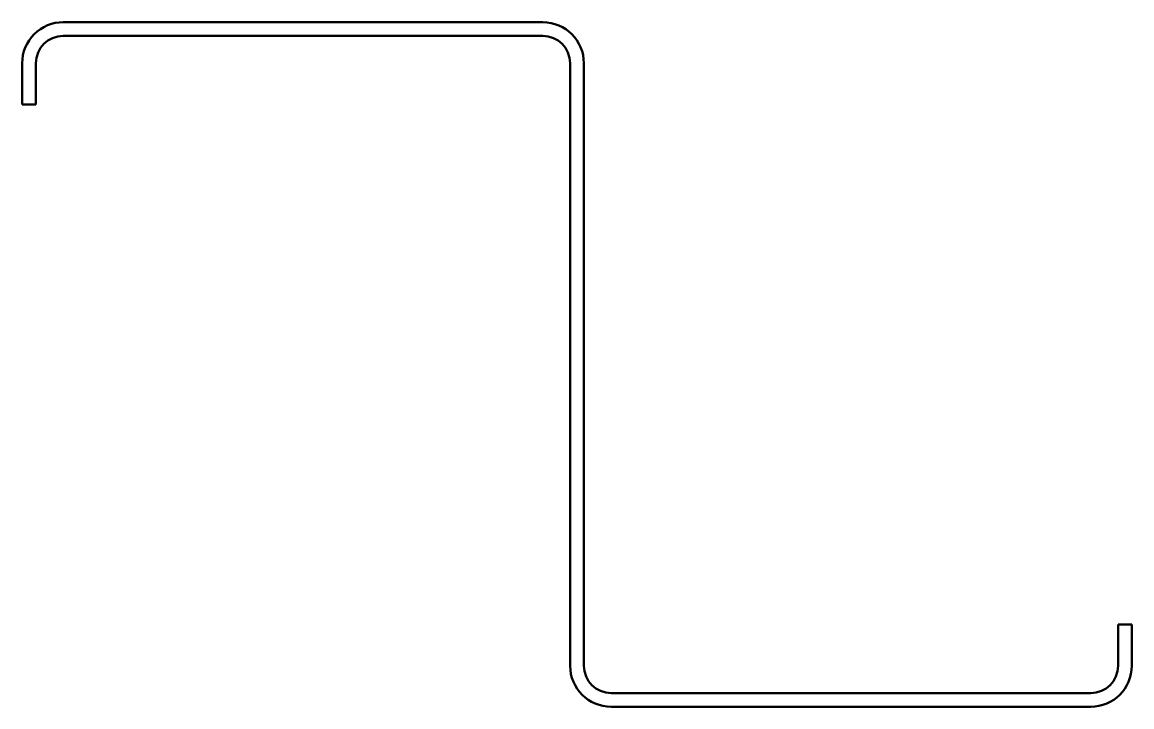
# Model space of a CAD drawing. Header units: millimetres. Extents: x 92 to 335, y 86 to 236.
import ezdxf

# ---------------------------------------------------------------- set-up
doc = ezdxf.new("R2010")
doc.units = ezdxf.units.MM
doc.header["$LTSCALE"] = 0.75
doc.layers.add('Visible', color=7, linetype='Continuous', lineweight=50)

msp = doc.modelspace()

# ---------------------------------------------------------------- linework, layer by layer
at = {"layer": 'Visible', "extrusion": (1, -2e-16, 0)}
for p, q in [((206.121668, 236.45547), (101.121667, 236.45547)), ((101.121668, 233.455468), (206.121668, 233.455468)), ((92.121667, 227.455469), (92.121668, 218.455468)), ((95.121668, 218.455468), (95.121668, 227.455468)), ((212.121668, 227.455468), (212.121668, 95.455468)), ((215.121668, 95.455468), (215.121668, 227.45547)), ((92.121668, 218.455468), (95.121668, 218.455468)), ((335.121668, 104.455468), (332.121668, 104.455468)), ((332.121668, 104.455468), (332.121668, 95.455468)), ((335.121668, 95.455468), (335.121668, 104.455468)), ((326.121668, 89.455468), (221.121668, 89.455468)), ((326.121668, 86.455468), (221.121668, 86.455468))]:
    msp.add_line(p, q, dxfattribs=at)
at = {"layer": 'Visible', "extrusion": (0, -2e-16, -1)}
for centre, radius, start, end in [((-101.121667, 227.45547), 9, 359.999994, 90), ((-206.121668, 227.45547), 9, 90, 180), ((-101.121668, 227.455468), 6, 0, 90), ((-206.121668, 227.455468), 6, 90, 180), ((-221.121668, 95.455468), 9, 270, 0), ((-221.121668, 95.455468), 6, 270, 0), ((-326.121668, 95.455468), 6, 180, 270), ((-326.121668, 95.455468), 9, 180, 270)]:
    msp.add_arc(centre, radius, start, end, dxfattribs=at)

doc.saveas('drawing.dxf')
